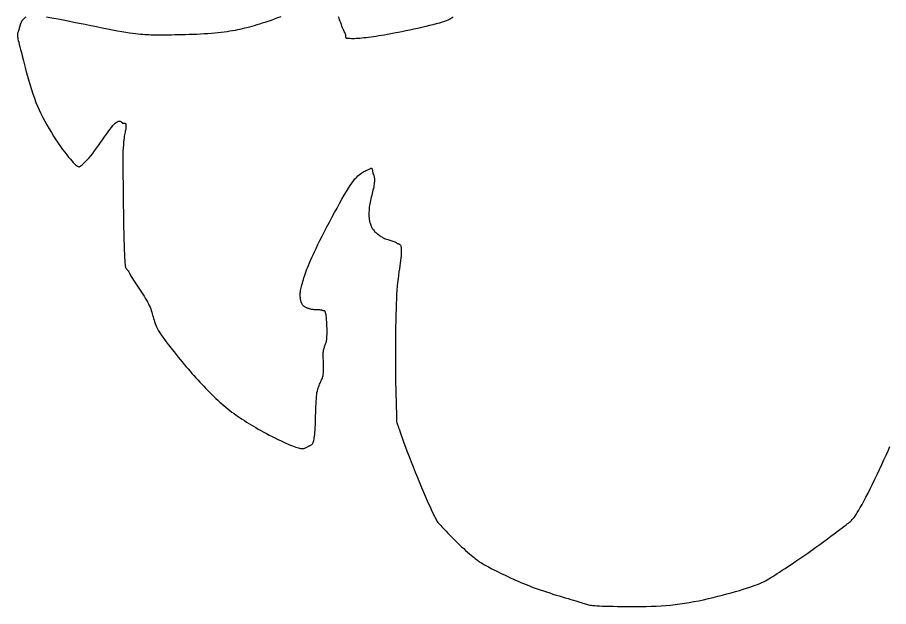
# Model space of a CAD drawing. Header units: millimetres. Extents: x 0 to 869, y 0 to 594.
# Drawn here: x 724.446 to 727.875, y 56.568 to 58.888 of the extents above; entities that cross this region are included whole.
import ezdxf

# ---------------------------------------------------------------- set-up
doc = ezdxf.new("R2010")
doc.units = ezdxf.units.MM
doc.layers.add('291-E-TEXTOS', color=7, linetype='Continuous')

msp = doc.modelspace()

# ---------------------------------------------------------------- linework, layer by layer
at = {"layer": '291-E-TEXTOS'}
for points in [[(724.4793, 58.889), (724.4761, 58.8874), (724.4731, 58.8854), (724.4704, 58.8832), (724.4679, 58.8806), (724.4656, 58.8779), (724.4635, 58.8749), (724.4617, 58.8718), (724.46, 58.8685), (724.4585, 58.865), (724.4571, 58.8614), (724.4559, 58.8578), (724.4548, 58.854), (724.4537, 58.8503), (724.4528, 58.8464), (724.452, 58.8426), (724.4512, 58.8389), (724.4501, 58.8354), (724.4491, 58.8325), (724.4481, 58.8299), (724.4473, 58.8277), (724.4466, 58.8255), (724.4461, 58.8234), (724.4458, 58.8211), (724.4457, 58.8185), (724.4458, 58.8156), (724.4462, 58.8121), (724.4469, 58.8079), (724.4478, 58.803), (724.4491, 58.7971), (724.4508, 58.7902), (724.4528, 58.7821), (724.4552, 58.7726), (724.458, 58.762), (724.4611, 58.75), (724.4644, 58.7366), (724.468, 58.7221), (724.4719, 58.7067), (724.476, 58.6905), (724.4804, 58.6737), (724.4851, 58.6564), (724.49, 58.6389), (724.4952, 58.6213), (724.5006, 58.6038), (724.5063, 58.5866), (724.5123, 58.5698), (724.5184, 58.5536), (724.5249, 58.5381), (724.5315, 58.5237), (724.5382, 58.5092), (724.5456, 58.4945), (724.5535, 58.4796), (724.5617, 58.4646), (724.5704, 58.4498), (724.5792, 58.4351), (724.5882, 58.4207), (724.5973, 58.4067), (724.6062, 58.3933), (724.6151, 58.3804), (724.6237, 58.3684), (724.632, 58.3571), (724.6399, 58.3468), (724.6472, 58.3376), (724.654, 58.3296), (724.66, 58.3229), (724.6656, 58.317), (724.6705, 58.3121), (724.6747, 58.308), (724.6784, 58.3049), (724.6816, 58.3025), (724.6845, 58.3011), (724.6871, 58.3003), (724.6896, 58.3003), (724.692, 58.3011), (724.6945, 58.3025), (724.6972, 58.3045), (724.7001, 58.3071), (724.7033, 58.3103), (724.707, 58.314), (724.7113, 58.3183), (724.7162, 58.3229), (724.7218, 58.3283), (724.728, 58.3351), (724.7348, 58.3431), (724.7419, 58.3523), (724.7494, 58.3623), (724.7571, 58.3729), (724.765, 58.3839), (724.7729, 58.3952), (724.7808, 58.4065), (724.7885, 58.4175), (724.796, 58.4281), (724.8031, 58.4381), (724.8099, 58.4472), (724.8161, 58.4553), (724.8217, 58.4621), (724.8266, 58.4675), (724.8309, 58.4715), (724.8347, 58.4746), (724.8382, 58.477), (724.8413, 58.4785), (724.844, 58.4795), (724.8464, 58.4799), (724.8486, 58.4798), (724.8504, 58.4793), (724.8521, 58.4785), (724.8536, 58.4774), (724.855, 58.4763), (724.8563, 58.4751), (724.8574, 58.4739), (724.8585, 58.4729), (724.8596, 58.472), (724.8607, 58.4715), (724.8622, 58.4715), (724.8636, 58.4717), (724.8648, 58.4719), (724.866, 58.4721), (724.8671, 58.4723), (724.8681, 58.4723), (724.869, 58.4723), (724.8698, 58.472), (724.8705, 58.4715), (724.8711, 58.4707), (724.8716, 58.4696), (724.872, 58.4681), (724.8724, 58.4662), (724.8726, 58.4638), (724.8727, 58.4609), (724.8728, 58.4574), (724.8727, 58.4538), (724.8723, 58.4504), (724.8718, 58.447), (724.8712, 58.4436), (724.8704, 58.4399), (724.8695, 58.4359), (724.8685, 58.4314), (724.8675, 58.4263), (724.8665, 58.4205), (724.8654, 58.4137), (724.8644, 58.4059), (724.8635, 58.397), (724.8626, 58.3868), (724.8618, 58.3751), (724.8612, 58.3619), (724.8607, 58.347), (724.8608, 58.3296), (724.8608, 58.3092), (724.861, 58.2863), (724.8611, 58.2613), (724.8613, 58.2346), (724.8616, 58.2067), (724.8619, 58.1781), (724.8622, 58.149), (724.8626, 58.1201), (724.8631, 58.0916), (724.8636, 58.0641), (724.8641, 58.0379), (724.8647, 58.0135), (724.8653, 57.9914), (724.866, 57.9719), (724.8668, 57.9556), (724.8675, 57.9422), (724.8681, 57.9312), (724.8687, 57.9224), (724.8693, 57.9154), (724.87, 57.9101), (724.8706, 57.9061), (724.8714, 57.9032), (724.8723, 57.9011), (724.8733, 57.8995), (724.8745, 57.8983), (724.8759, 57.897), (724.8775, 57.8954), (724.8794, 57.8934), (724.8815, 57.8905), (724.884, 57.8865), (724.8868, 57.8813), (724.8901, 57.8747), (724.8939, 57.8678), (724.8981, 57.8606), (724.9027, 57.8531), (724.9075, 57.8455), (724.9126, 57.8377), (724.9179, 57.8298), (724.9232, 57.8218), (724.9286, 57.8138), (724.9339, 57.8058), (724.9391, 57.7979), (724.9441, 57.7901), (724.9489, 57.7824), (724.9534, 57.775), (724.9575, 57.7678), (724.9611, 57.7608), (724.9646, 57.7538), (724.9676, 57.747), (724.9702, 57.7405), (724.9725, 57.734), (724.9745, 57.7277), (724.9763, 57.7215), (724.978, 57.7153), (724.9797, 57.7091), (724.9814, 57.7029), (724.9833, 57.6966), (724.9853, 57.6901), (724.9876, 57.6835), (724.9903, 57.6766), (724.9934, 57.6695), (724.9971, 57.6622), (725.0013, 57.6544), (725.0064, 57.6463), (725.0121, 57.6378), (725.0183, 57.6288), (725.0248, 57.6196), (725.0317, 57.6101), (725.039, 57.6004), (725.0465, 57.5906), (725.0542, 57.5807), (725.0621, 57.5707), (725.0701, 57.5607), (725.0782, 57.5508), (725.0862, 57.5409), (725.0943, 57.5313), (725.1022, 57.5219), (725.1101, 57.5127), (725.1177, 57.5039), (725.1252, 57.4952), (725.1328, 57.4866), (725.1405, 57.4779), (725.1482, 57.4694), (725.1559, 57.4608), (725.1636, 57.4523), (725.1714, 57.4439), (725.1792, 57.4356), (725.187, 57.4274), (725.1948, 57.4193), (725.2027, 57.4112), (725.2106, 57.4034), (725.2185, 57.3956), (725.2264, 57.388), (725.2343, 57.3806), (725.2422, 57.3734), (725.2504, 57.3663), (725.2585, 57.3595), (725.2665, 57.3529), (725.2744, 57.3465), (725.2824, 57.3403), (725.2903, 57.3342), (725.2982, 57.3282), (725.3062, 57.3224), (725.3142, 57.3168), (725.3223, 57.3112), (725.3306, 57.3057), (725.339, 57.3003), (725.3476, 57.2949), (725.3564, 57.2896), (725.3654, 57.2843), (725.3747, 57.279), (725.384, 57.2733), (725.3939, 57.2674), (725.4043, 57.2615), (725.415, 57.2555), (725.426, 57.2495), (725.4371, 57.2436), (725.4483, 57.2378), (725.4595, 57.2321), (725.4705, 57.2267), (725.4813, 57.2215), (725.4917, 57.2166), (725.5017, 57.2121), (725.5111, 57.208), (725.52, 57.2044), (725.528, 57.2013), (725.5353, 57.1987), (725.5413, 57.1963), (725.5468, 57.1944), (725.5517, 57.1928), (725.5561, 57.1917), (725.5601, 57.1909), (725.5637, 57.1904), (725.5669, 57.1903), (725.5699, 57.1904), (725.5726, 57.1909), (725.5751, 57.1915), (725.5775, 57.1923), (725.5799, 57.1934), (725.5822, 57.1945), (725.5845, 57.1958), (725.5869, 57.1973), (725.5895, 57.1987), (725.592, 57.1998), (725.5944, 57.2007), (725.5966, 57.2016), (725.5986, 57.2025), (725.6005, 57.2034), (725.6023, 57.2046), (725.604, 57.2059), (725.6055, 57.2075), (725.607, 57.2095), (725.6084, 57.2119), (725.6097, 57.2148), (725.6109, 57.2182), (725.6121, 57.2223), (725.6133, 57.227), (725.6144, 57.2325), (725.6156, 57.2389), (725.6163, 57.2459), (725.6169, 57.2541), (725.6174, 57.2633), (725.6179, 57.2734), (725.6184, 57.2841), (725.6188, 57.2954), (725.6192, 57.307), (725.6196, 57.3189), (725.62, 57.3309), (725.6203, 57.3428), (725.6208, 57.3544), (725.6212, 57.3656), (725.6217, 57.3763), (725.6223, 57.3863), (725.6229, 57.3954), (725.6236, 57.4035), (725.6248, 57.4107), (725.6263, 57.4173), (725.6279, 57.4234), (725.6296, 57.429), (725.6315, 57.4342), (725.6334, 57.4391), (725.6354, 57.4438), (725.6374, 57.4482), (725.6393, 57.4524), (725.6413, 57.4566), (725.6431, 57.4608), (725.6448, 57.465), (725.6463, 57.4694), (725.6477, 57.4739), (725.6488, 57.4787), (725.6497, 57.4838), (725.6503, 57.4891), (725.6508, 57.4945), (725.651, 57.4999), (725.6511, 57.5054), (725.6511, 57.511), (725.6509, 57.5165), (725.6507, 57.522), (725.6504, 57.5275), (725.6501, 57.5329), (725.6499, 57.5383), (725.6496, 57.5435), (725.6494, 57.5487), (725.6493, 57.5538), (725.6493, 57.5587), (725.6494, 57.5635), (725.6497, 57.5681), (725.6502, 57.5728), (725.6509, 57.5772), (725.6517, 57.5813), (725.6527, 57.5851), (725.6538, 57.5888), (725.655, 57.5923), (725.6562, 57.5957), (725.6575, 57.599), (725.6587, 57.6023), (725.6598, 57.6056), (725.6609, 57.6089), (725.6618, 57.6124), (725.6626, 57.6161), (725.6632, 57.6199), (725.6636, 57.624), (725.6637, 57.6283), (725.6641, 57.6335), (725.6643, 57.6391), (725.6645, 57.645), (725.6645, 57.6512), (725.6645, 57.6577), (725.6644, 57.6643), (725.6642, 57.6709), (725.664, 57.6775), (725.6637, 57.684), (725.6633, 57.6904), (725.6628, 57.6965), (725.6623, 57.7023), (725.6618, 57.7077), (725.6611, 57.7126), (725.6605, 57.717), (725.6597, 57.7207), (725.659, 57.7234), (725.6584, 57.7257), (725.6578, 57.7276), (725.6572, 57.7291), (725.6566, 57.7302), (725.6561, 57.7311), (725.6554, 57.7318), (725.6547, 57.7322), (725.6539, 57.7325), (725.653, 57.7328), (725.6519, 57.7329), (725.6507, 57.7331), (725.6493, 57.7333), (725.6476, 57.7336), (725.6458, 57.7341), (725.6437, 57.7347), (725.6416, 57.7354), (725.6392, 57.7359), (725.6365, 57.7363), (725.6336, 57.7365), (725.6305, 57.7367), (725.6272, 57.7368), (725.6238, 57.7369), (725.6203, 57.737), (725.6168, 57.7371), (725.6134, 57.7373), (725.61, 57.7375), (725.6067, 57.7378), (725.6035, 57.7383), (725.6006, 57.7389), (725.5979, 57.7397), (725.5955, 57.7408), (725.5929, 57.7415), (725.5903, 57.7423), (725.5878, 57.7431), (725.5854, 57.744), (725.583, 57.7449), (725.5807, 57.7459), (725.5785, 57.747), (725.5764, 57.7483), (725.5744, 57.7497), (725.5725, 57.7512), (725.5707, 57.7529), (725.5689, 57.7549), (725.5674, 57.757), (725.5659, 57.7594), (725.5646, 57.762), (725.5634, 57.7648), (725.5626, 57.7679), (725.5619, 57.7709), (725.5612, 57.774), (725.5605, 57.7771), (725.56, 57.7804), (725.5595, 57.7838), (725.5591, 57.7873), (725.5588, 57.7909), (725.5587, 57.7948), (725.5588, 57.7989), (725.559, 57.8032), (725.5594, 57.8078), (725.56, 57.8126), (725.5609, 57.8178), (725.562, 57.8232), (725.5634, 57.8291), (725.5653, 57.8355), (725.5672, 57.842), (725.5692, 57.8487), (725.5712, 57.8555), (725.5734, 57.8625), (725.5758, 57.8698), (725.5784, 57.8774), (725.5812, 57.8853), (725.5842, 57.8936), (725.5876, 57.9023), (725.5912, 57.9115), (725.5953, 57.9211), (725.5997, 57.9313), (725.6045, 57.9421), (725.6098, 57.9535), (725.6156, 57.9656), (725.6217, 57.9788), (725.6288, 57.9936), (725.6366, 58.0096), (725.6451, 58.0267), (725.6542, 58.0446), (725.6637, 58.063), (725.6735, 58.0817), (725.6836, 58.1006), (725.6936, 58.1193), (725.7037, 58.1376), (725.7135, 58.1554), (725.7231, 58.1722), (725.7323, 58.188), (725.7409, 58.2025), (725.7489, 58.2154), (725.7561, 58.2266), (725.7624, 58.2361), (725.7685, 58.2446), (725.7744, 58.2519), (725.7801, 58.2583), (725.7856, 58.2639), (725.7909, 58.2686), (725.7959, 58.2726), (725.8008, 58.276), (725.8053, 58.2789), (725.8097, 58.2812), (725.8138, 58.2833), (725.8176, 58.285), (725.8212, 58.2865), (725.8245, 58.288), (725.8276, 58.2894), (725.8304, 58.2908), (725.8328, 58.2924), (725.8349, 58.2935), (725.8367, 58.2941), (725.8382, 58.2943), (725.8394, 58.294), (725.8405, 58.2934), (725.8413, 58.2925), (725.8419, 58.2913), (725.8424, 58.2899), (725.8428, 58.2883), (725.8431, 58.2865), (725.8433, 58.2846), (725.8436, 58.2826), (725.8438, 58.2807), (725.8441, 58.2787), (725.8444, 58.2768), (725.8452, 58.2749), (725.8459, 58.2731), (725.8466, 58.2714), (725.8473, 58.2696), (725.848, 58.2678), (725.8486, 58.266), (725.8492, 58.264), (725.8497, 58.262), (725.8501, 58.2597), (725.8505, 58.2572), (725.8507, 58.2546), (725.8509, 58.2516), (725.851, 58.2484), (725.8509, 58.2448), (725.8507, 58.2409), (725.8504, 58.2366), (725.8499, 58.2318), (725.8491, 58.2265), (725.848, 58.2208), (725.8467, 58.2147), (725.8453, 58.2083), (725.8437, 58.2017), (725.8421, 58.1949), (725.8404, 58.1879), (725.8387, 58.1809), (725.8371, 58.174), (725.8355, 58.1671), (725.8341, 58.1604), (725.8328, 58.1539), (725.8317, 58.1476), (725.8309, 58.1417), (725.8304, 58.1362), (725.83, 58.1311), (725.8297, 58.1261), (725.8295, 58.1214), (725.8293, 58.1168), (725.8293, 58.1125), (725.8293, 58.1082), (725.8294, 58.1041), (725.8296, 58.1001), (725.83, 58.0962), (725.8304, 58.0924), (725.831, 58.0886), (725.8318, 58.0849), (725.8327, 58.0811), (725.8337, 58.0774), (725.835, 58.0737), (725.8364, 58.07), (725.8376, 58.0666), (725.8391, 58.0634), (725.8408, 58.0602), (725.8427, 58.0572), (725.8447, 58.0542), (725.847, 58.0512), (725.8494, 58.0484), (725.8519, 58.0456), (725.8546, 58.0429), (725.8575, 58.0403), (725.8604, 58.0378), (725.8635, 58.0353), (725.8666, 58.0328), (725.8699, 58.0304), (725.8732, 58.0281), (725.8765, 58.0258), (725.8797, 58.0237), (725.8832, 58.0217), (725.8869, 58.0198), (725.8907, 58.0181), (725.8948, 58.0165), (725.8989, 58.015), (725.9032, 58.0136), (725.9074, 58.0123), (725.9116, 58.011), (725.9158, 58.0097), (725.9198, 58.0084), (725.9237, 58.0072), (725.9274, 58.0059), (725.9308, 58.0046), (725.9339, 58.0032), (725.9368, 58.0017), (725.939, 57.9998), (725.9411, 57.9984), (725.9431, 57.9974), (725.945, 57.9966), (725.9468, 57.9961), (725.9484, 57.9956), (725.9499, 57.995), (725.9513, 57.9942), (725.9526, 57.9931), (725.9537, 57.9915), (725.9546, 57.9893), (725.9554, 57.9865), (725.956, 57.9828), (725.9565, 57.9782), (725.9567, 57.9725), (725.9568, 57.9656), (725.9566, 57.9578), (725.9561, 57.9494), (725.9552, 57.9404), (725.954, 57.9308), (725.9526, 57.9205), (725.951, 57.9096), (725.9493, 57.8981), (725.9475, 57.8858), (725.9458, 57.8728), (725.944, 57.8591), (725.9423, 57.8447), (725.9407, 57.8295), (725.9394, 57.8136), (725.9382, 57.7968), (725.9373, 57.7792), (725.9368, 57.7608), (725.9361, 57.7408), (725.9354, 57.7185), (725.9349, 57.6943), (725.9345, 57.6685), (725.9342, 57.6415), (725.9339, 57.6137), (725.9338, 57.5854), (725.9337, 57.5568), (725.9338, 57.5284), (725.9339, 57.5006), (725.9342, 57.4736), (725.9345, 57.4478), (725.9349, 57.4235), (725.9354, 57.4011), (725.9361, 57.3809), (725.9368, 57.3633), (725.937, 57.3485), (725.9372, 57.3362), (725.9373, 57.326), (725.9374, 57.3177), (725.9375, 57.3109), (725.9376, 57.3053), (725.938, 57.3006), (725.9385, 57.2963), (725.9393, 57.2923), (725.9404, 57.2882), (725.9419, 57.2837), (725.9438, 57.2784), (725.9462, 57.272), (725.9491, 57.2641), (725.9527, 57.2545), (725.9568, 57.2429), (725.9614, 57.2291), (725.9669, 57.2135), (725.9732, 57.1964), (725.9801, 57.178), (725.9875, 57.1587), (725.9953, 57.1386), (726.0035, 57.1181), (726.0118, 57.0974), (726.0202, 57.0767), (726.0285, 57.0565), (726.0367, 57.0369), (726.0446, 57.0182), (726.0522, 57.0007), (726.0592, 56.9846), (726.0656, 56.9702), (726.0713, 56.9578), (726.0761, 56.947), (726.0803, 56.9377), (726.0839, 56.9299), (726.087, 56.9233), (726.0897, 56.9177), (726.0921, 56.913), (726.0943, 56.9091), (726.0964, 56.9056), (726.0984, 56.9026), (726.1006, 56.8998), (726.103, 56.897), (726.1057, 56.894), (726.1088, 56.8908), (726.1124, 56.8871), (726.1166, 56.8827), (726.1214, 56.8775), (726.127, 56.8713), (726.1332, 56.8645), (726.1399, 56.8575), (726.147, 56.8501), (726.1544, 56.8425), (726.1622, 56.8347), (726.1701, 56.8269), (726.1782, 56.8191), (726.1863, 56.8113), (726.1943, 56.8037), (726.2023, 56.7963), (726.2101, 56.7892), (726.2176, 56.7824), (726.2248, 56.7761), (726.2316, 56.7703), (726.2379, 56.7651), (726.2432, 56.7609), (726.248, 56.7571), (726.2523, 56.7538), (726.2562, 56.7509), (726.2598, 56.7482), (726.2632, 56.7458), (726.2665, 56.7436), (726.2698, 56.7415), (726.2731, 56.7395), (726.2766, 56.7374), (726.2804, 56.7352), (726.2845, 56.7329), (726.289, 56.7304), (726.2941, 56.7276), (726.2997, 56.7245), (726.3061, 56.7209), (726.3135, 56.7171), (726.3213, 56.7131), (726.3296, 56.7089), (726.3382, 56.7046), (726.3471, 56.7002), (726.3564, 56.6957), (726.3659, 56.6912), (726.3756, 56.6866), (726.3856, 56.6819), (726.3958, 56.6773), (726.4061, 56.6727), (726.4165, 56.6682), (726.427, 56.6636), (726.4376, 56.6592), (726.4482, 56.6549), (726.4587, 56.6507), (726.4692, 56.6465), (726.4802, 56.6423), (726.4918, 56.6381), (726.5037, 56.6339), (726.5159, 56.6298), (726.5283, 56.6256), (726.5408, 56.6216), (726.5533, 56.6176), (726.5658, 56.6137), (726.5781, 56.6099), (726.5901, 56.6062), (726.6018, 56.6027), (726.6131, 56.5993), (726.6239, 56.5962), (726.634, 56.5932), (726.6434, 56.5905), (726.6518, 56.5879), (726.6591, 56.5856), (726.6654, 56.5836), (726.671, 56.5817), (726.676, 56.58), (726.6807, 56.5785), (726.6851, 56.5771), (726.6896, 56.5759), (726.6942, 56.5748), (726.6992, 56.5739), (726.7048, 56.5731), (726.7112, 56.5724), (726.7184, 56.5718), (726.7268, 56.5712), (726.7366, 56.5708), (726.7478, 56.5704), (726.7609, 56.57), (726.7753, 56.5696), (726.7908, 56.5692), (726.8073, 56.5688), (726.8247, 56.5685), (726.8429, 56.5682), (726.8616, 56.5681), (726.8808, 56.5681), (726.9003, 56.5683), (726.92, 56.5687), (726.9398, 56.5693), (726.9595, 56.5701), (726.979, 56.5712), (726.9982, 56.5726), (727.0168, 56.5743), (727.0349, 56.5764), (727.0528, 56.5785), (727.0711, 56.5811), (727.0898, 56.5842), (727.1087, 56.5876), (727.1277, 56.5913), (727.1467, 56.5953), (727.1657, 56.5996), (727.1844, 56.604), (727.2029, 56.6086), (727.221, 56.6133), (727.2386, 56.618), (727.2556, 56.6227), (727.272, 56.6274), (727.2875, 56.632), (727.3022, 56.6364), (727.3159, 56.6406), (727.3284, 56.6447), (727.3397, 56.6484), (727.3498, 56.6521), (727.359, 56.6556), (727.3675, 56.659), (727.3754, 56.6625), (727.3828, 56.6661), (727.3899, 56.6698), (727.397, 56.6736), (727.404, 56.6777), (727.4113, 56.6822), (727.419, 56.6869), (727.4271, 56.6922), (727.436, 56.6978), (727.4457, 56.7041), (727.4564, 56.7109), (727.4683, 56.7186), (727.4813, 56.7271), (727.4953, 56.7365), (727.5099, 56.7464), (727.5252, 56.757), (727.5409, 56.7679), (727.5569, 56.7791), (727.5729, 56.7905), (727.5888, 56.8018), (727.6044, 56.8131), (727.6197, 56.8241), (727.6343, 56.8348), (727.6481, 56.845), (727.661, 56.8546), (727.6728, 56.8635), (727.6833, 56.8715), (727.6921, 56.8784), (727.6997, 56.8843), (727.7062, 56.8892), (727.7119, 56.8935), (727.7169, 56.8972), (727.7212, 56.9006), (727.7251, 56.9038), (727.7287, 56.9071), (727.7321, 56.9107), (727.7355, 56.9146), (727.7391, 56.9192), (727.7428, 56.9246), (727.7471, 56.9309), (727.7518, 56.9385), (727.7573, 56.9474), (727.7636, 56.9578), (727.7703, 56.9697), (727.7777, 56.9833), (727.7857, 56.9984), (727.7941, 57.0148), (727.8028, 57.0323), (727.8118, 57.0505), (727.8209, 57.0694), (727.8301, 57.0886), (727.8392, 57.1079), (727.8481, 57.1271), (727.8567, 57.1459), (727.8649, 57.1642), (727.8727, 57.1817), (727.8799, 57.1981)], [(725.4823, 58.891), (725.4694, 58.8859), (725.4566, 58.881), (725.444, 58.8764), (725.4318, 58.8721), (725.42, 58.8683), (725.4088, 58.865), (725.3981, 58.8617), (725.3878, 58.8585), (725.3779, 58.8556), (725.3682, 58.8528), (725.3587, 58.8502), (725.3493, 58.8477), (725.34, 58.8453), (725.3307, 58.8431), (725.3214, 58.841), (725.3119, 58.839), (725.3022, 58.8371), (725.2922, 58.8353), (725.2819, 58.8336), (725.2711, 58.8319), (725.2599, 58.8303), (725.2482, 58.8288), (725.2358, 58.8274), (725.2228, 58.8261), (725.2093, 58.8249), (725.1953, 58.8239), (725.181, 58.8229), (725.1665, 58.8221), (725.1518, 58.8214), (725.137, 58.8208), (725.1223, 58.8203), (725.1076, 58.8198), (725.0932, 58.8195), (725.0791, 58.8192), (725.0653, 58.819), (725.0521, 58.8189), (725.0394, 58.8188), (725.0274, 58.8188), (725.0162, 58.8188), (725.006, 58.8187), (724.9965, 58.8187), (724.9877, 58.8187), (724.9793, 58.8187), (724.9712, 58.8188), (724.9633, 58.819), (724.9553, 58.8193), (724.9472, 58.8197), (724.9388, 58.8203), (724.9299, 58.8212), (724.9204, 58.8222), (724.91, 58.8234), (724.8988, 58.8249), (724.8864, 58.8267), (724.8728, 58.8288), (724.8571, 58.8314), (724.8396, 58.8345), (724.8205, 58.838), (724.8001, 58.8419), (724.7788, 58.8461), (724.7568, 58.8505), (724.7343, 58.8551), (724.7117, 58.8597), (724.6892, 58.8643), (724.6672, 58.8688), (724.6458, 58.8731), (724.6255, 58.8771), (724.6064, 58.8808), (724.5889, 58.8841), (724.5732, 58.8868), (724.5596, 58.889)], [(726.1608, 58.8895), (726.1575, 58.8871), (726.154, 58.8847), (726.1501, 58.8823), (726.1456, 58.8798), (726.1403, 58.8773), (726.134, 58.8747), (726.1264, 58.8719), (726.1174, 58.869), (726.1066, 58.8659), (726.0946, 58.8626), (726.0815, 58.8592), (726.0676, 58.8558), (726.0529, 58.8522), (726.0377, 58.8487), (726.0221, 58.8451), (726.0063, 58.8416), (725.9904, 58.8382), (725.9745, 58.8348), (725.959, 58.8316), (725.9438, 58.8286), (725.9292, 58.8258), (725.9154, 58.8232), (725.9025, 58.8208), (725.8906, 58.8188), (725.8794, 58.8169), (725.8685, 58.8152), (725.8579, 58.8136), (725.8475, 58.8121), (725.8376, 58.8107), (725.8279, 58.8094), (725.8186, 58.8082), (725.8098, 58.8072), (725.8013, 58.8064), (725.7933, 58.8056), (725.7858, 58.8051), (725.7788, 58.8047), (725.7723, 58.8044), (725.7663, 58.8043), (725.7609, 58.8044), (725.7561, 58.8047), (725.7516, 58.8048), (725.7481, 58.8049), (725.7452, 58.805), (725.7431, 58.8053), (725.7415, 58.8057), (725.7404, 58.8063), (725.7397, 58.8071), (725.7393, 58.808), (725.7391, 58.8091), (725.739, 58.8105), (725.739, 58.8121), (725.7389, 58.814), (725.7386, 58.8162), (725.7381, 58.8188), (725.7373, 58.8216), (725.736, 58.8248), (725.7341, 58.8282), (725.7321, 58.8323), (725.73, 58.837), (725.7278, 58.8422), (725.7256, 58.8478), (725.7233, 58.8538), (725.721, 58.8599), (725.7187, 58.8662), (725.7163, 58.8725), (725.714, 58.8787), (725.7116, 58.8848), (725.7092, 58.8906)]]:
    msp.add_lwpolyline(points, dxfattribs=at)

doc.saveas('drawing.dxf')
